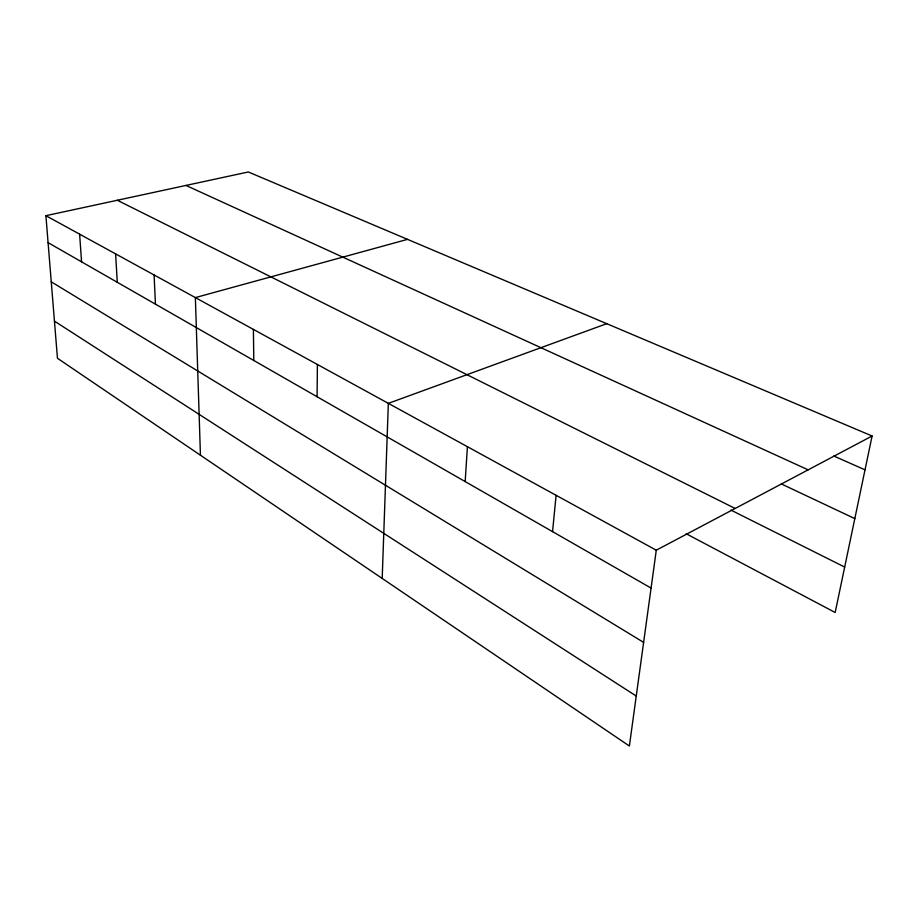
<?xml version="1.0" encoding="UTF-8"?>
<svg xmlns="http://www.w3.org/2000/svg" width="918" height="918" viewBox="0 0 918 918"><rect width="100%" height="100%" fill="white"/><g stroke="black" fill="none" stroke-linecap="round" stroke-linejoin="round"><path stroke-width="1.38" d="M317.089 396.748L317.399 364.48M382.198 578.432L388.337 403.358L606.729 323.687M465.174 481.571L467.411 446.699M552.556 531.625L556.101 495.295M872.1 436.004L656.278 550.203L629.381 746.024L57.455 358.272L45.9 215.684L248.319 171.976L872.1 436.004L835.173 612.49L686.159 533.737M407.523 239.368L195.362 297.604L200.445 455.213M833.808 456.005L865.02 469.844M185.975 185.436L808.138 469.844M781.333 483.924L854.819 518.613M117.309 200.262L735.157 508.469M730.912 510.087L844.675 567.072M45.9 215.684L656.278 550.203M48.08 242.65L651.08 588.071M51.259 281.826L643.621 642.37M54.449 321.128L636.243 696.039M79.625 234.17L81.564 261.825M115.611 253.896L117.275 282.285M154.098 274.987L155.44 304.145M253.402 329.401L253.793 360.487"/></g></svg>
